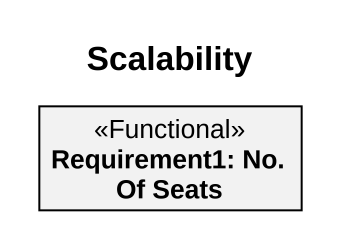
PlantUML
@startuml
title Scalability
hide circle
hide empty members
class "Requirement1: No. Of Seats" as Requirement1_No_Of_Seats <<Functional>>
@enduml
